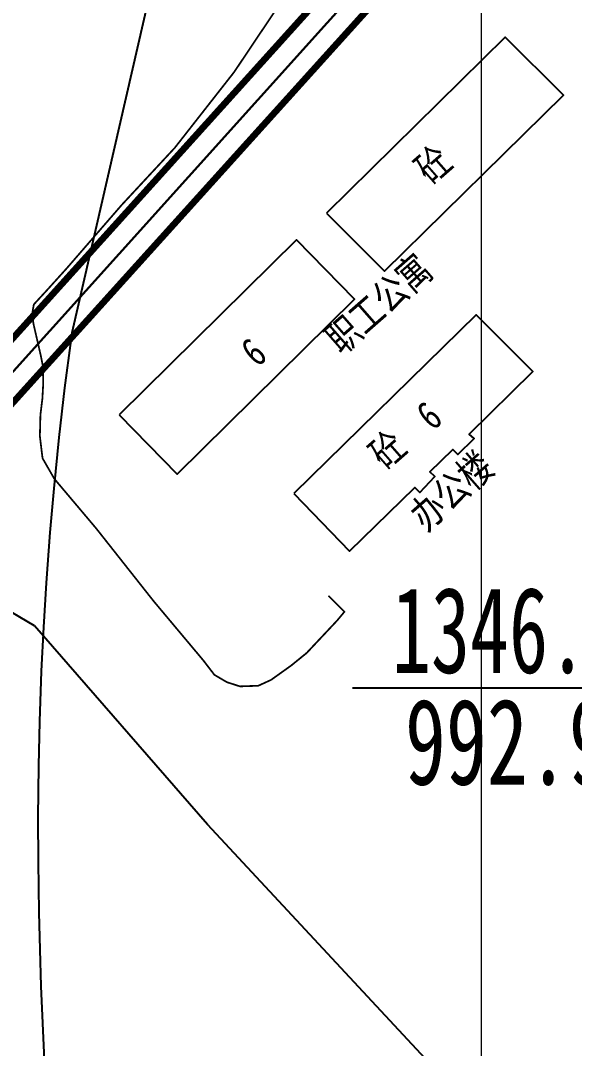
# Model space of a CAD drawing. Header units: millimetres. Extents: x 37412591 to 74834139, y 4258245 to 8527567.
# Drawn here: x 37414392.8 to 37414521.6, y 4261245.5 to 4261484.6 of the extents above; entities that cross this region are included whole.
import ezdxf
from ezdxf.enums import TextEntityAlignment as Align

# ---------------------------------------------------------------- set-up
doc = ezdxf.new("R2010")
doc.units = ezdxf.units.MM
doc.linetypes.add('小虚线', pattern=[3.5, 2, -1.5])
for name, color, linetype in [('6号煤底板等高线', 7, 'Continuous'), ('DLSS', 4, 'Continuous'), ('JMD', 6, 'Continuous'), ('PUB_TEXT', 7, 'Continuous'), ('保护煤柱', 4, 'FENCELINE1'), ('钻孔', 7, 'Continuous')]:
    doc.layers.add(name, color=color, linetype=linetype)
doc.layers.add('保安煤柱线', color=1, linetype='线圈线（保安煤柱线） ----0-----0----0-----0----0-----0--', lineweight=30)
doc.styles.get("Standard").update_dxf_attribs({"font": 'simfang.ttf', "width": 0.6667})
doc.styles.add('标准', font='SimSun.ttf', dxfattribs={"width": 0.667})
doc.styles.add('样三', font='simfang.ttf', dxfattribs={"width": 0.7})
doc.linetypes.add('FENCELINE1', pattern='A,6.35,-2.54,[133,ltypeshp.shx,S=2.54,R=0,X=-2.54,Y=0],-2.54,25.4', length=36.83)
doc.linetypes.add('线圈线（保安煤柱线） ----0-----0----0-----0----0-----0--', pattern='A,14.5,-2,[133,ltypeshp.shx,S=0.5,R=0,X=0,Y=0],-3,25.4', length=44.9)

msp = doc.modelspace()

# ---------------------------------------------------------------- linework, layer by layer
at = {"linetype": 'ByBlock', "lineweight": 20}
msp.add_line((37414500, 4258300.88, 4910.12), (37414500, 4263462.94, 4910.12), dxfattribs=at)
at = {"color": 13, "ltscale": 0.001}
for p, q in [((37414396.07, 4261343.82, 6205.79), (37414359.36, 4261365.15, 6205.79)), ((37414436.26, 4261297.59, 6205.79), (37414396.07, 4261343.82, 6205.79)), ((37414615.43, 4261104.95, 6205.79), (37414436.26, 4261297.59, 6205.79))]:
    msp.add_line(p, q, dxfattribs=at)
at = {"color": 1, "lineweight": 100, "ltscale": 10, "elevation": 1295.67}
msp.add_lwpolyline([(37413633.92, 4261260.19), (37413509.14, 4261408.06), (37414990.14, 4262673.74), (37415123.6, 4262517.44), (37414883.13, 4262194.51), (37414963.55, 4262099.32), (37414980.5, 4261829.13), (37414834.97, 4261709.37), (37414754.59, 4261757.6), (37414557.63, 4261595.53), (37414091.19, 4261078.21), (37413948.29, 4261167.05), (37413786.59, 4261178.42), (37413633.92, 4261260.19)], dxfattribs=at)
at = {"color": 3, "lineweight": 100, "ltscale": 10}
msp.add_polyline3d([(37413501.52, 4261401.53, 0), (37413627.52, 4261252.28, 1276.58), (37413783.75, 4261168.59, 1276.58), (37413945.12, 4261157.25, 1276.58), (37414093.01, 4261065.3, 20.79), (37414564.56, 4261588.28, -1731.01), (37414755.49, 4261745.4, 0), (37414835.87, 4261697.17, 0), (37414990.8, 4261824.65, 0), (37414973.33, 4262103.25, 0)], dxfattribs=at)
at = {"layer": '6号煤底板等高线', "elevation": 3681.95}
msp.add_lwpolyline([(37414398.48, 4261241.05), (37414397.98, 4261251.35), (37414397.63, 4261259.93), (37414397.34, 4261268.51), (37414397.12, 4261277.1), (37414396.95, 4261288.85), (37414396.92, 4261299.16), (37414397.04, 4261311.19), (37414397.28, 4261321.49), (37414397.7, 4261333.21), (37414398.19, 4261343.5), (37414398.82, 4261353.76), (37414399.69, 4261365.48), (37414400.6, 4261375.75), (37414401.8, 4261387.58), (37414403.12, 4261399.12), (37414404.54, 4261410.16), (37414404.8, 4261411.99), (37414435.4, 4261545.4)], dxfattribs=at)
at = {"layer": 'DLSS', "linetype": 'Continuous', "const_width": 0.4, "elevation": 3568.18, "flags": 128}
for points in [[(37414452.22, 4261487.2), (37414442.46, 4261472.63), (37414428.65, 4261454.99), (37414416.29, 4261441.68), (37414403.51, 4261426.93), (37414398.82, 4261421.74), (37414395.89, 4261418.56), (37414395.51, 4261416.43), (37414395.8, 4261414.05), (37414397.47, 4261406.8), (37414397.95, 4261404.42), (37414398.08, 4261400.36), (37414397.88, 4261396.66), (37414397.42, 4261392.9), (37414397.29, 4261387.92), (37414397.91, 4261382.77), (37414400.66, 4261377.98), (37414410.37, 4261366.47), (37414423.76, 4261349.51), (37414435.29, 4261335.74), (37414437.87, 4261332.38), (37414440.77, 4261330.68), (37414443.82, 4261329.7), (37414448.06, 4261329.85), (37414451.01, 4261331.19), (37414455.72, 4261334.55), (37414459.34, 4261337.5), (37414466.42, 4261345.04), (37414468.1, 4261347.07), (37414464.37, 4261350.77)], [(37414452.23, 4261487.2), (37414442.47, 4261472.62), (37414428.66, 4261454.99), (37414416.3, 4261441.67), (37414403.52, 4261426.93), (37414398.83, 4261421.74), (37414395.89, 4261418.55), (37414395.52, 4261416.42), (37414395.81, 4261414.04), (37414397.48, 4261406.79), (37414397.96, 4261404.42), (37414398.09, 4261400.35), (37414397.89, 4261396.65), (37414397.43, 4261392.89), (37414397.3, 4261387.91), (37414397.92, 4261382.77), (37414400.67, 4261377.98), (37414410.38, 4261366.46), (37414423.76, 4261349.51), (37414435.3, 4261335.74), (37414437.88, 4261332.38), (37414440.78, 4261330.67), (37414443.83, 4261329.69), (37414448.07, 4261329.84), (37414451.02, 4261331.19), (37414455.73, 4261334.55), (37414459.35, 4261337.49), (37414466.43, 4261345.04), (37414468.11, 4261347.07), (37414464.38, 4261350.76)]]:
    msp.add_lwpolyline(points, dxfattribs=at)
at = {"layer": 'JMD', "linetype": 'Continuous', "elevation": 3568.18, "flags": 128}
for points in [[(37414463.91, 4261439.79), (37414477.44, 4261426.26), (37414518.99, 4261467.22), (37414505.46, 4261480.75)], [(37414415.72, 4261392.88), (37414429.2, 4261379.06), (37414470.43, 4261419.75), (37414456.95, 4261433.57)], [(37414456.37, 4261374.58), (37414469.28, 4261361.17), (37414484.44, 4261375.97), (37414485.66, 4261374.78), (37414489.09, 4261378.49), (37414487.97, 4261379.59), (37414493.31, 4261384.79), (37414494.43, 4261383.63), (37414498.26, 4261387.34), (37414497.11, 4261388.34), (37414511.88, 4261402.92), (37414498.69, 4261416.15)]]:
    msp.add_lwpolyline(points, close=True, dxfattribs=at)
at = {"layer": '保安煤柱线', "color": 1, "linetype": 'FENCELINE1', "lineweight": 30, "ltscale": 2, "elevation": 1289.33}
msp.add_lwpolyline([(37413502.02, 4261408.57), (37413630.72, 4261256.24), (37413785.17, 4261173.5), (37413935.59, 4261162.93), (37413947.94, 4261162.06), (37414092.62, 4261071.24), (37414560.8, 4261591.67), (37414755.04, 4261751.5), (37414835.42, 4261703.27), (37414985.64, 4261826.89), (37414968.44, 4262101.28), (37414889.51, 4262194.71), (37415128.42, 4262515.55), (37414990.7, 4262680.78)], dxfattribs=at)
at = {"layer": '钻孔', "linetype": 'Continuous', "elevation": 4910.12}
msp.add_lwpolyline([(37414560.31, 4261329.29), (37414469.94, 4261329.29)], dxfattribs=at)

# ---------------------------------------------------------------- texts
at = {"layer": 'PUB_TEXT', "style": '样三', "width": 0.7}
msp.add_text('992.94', height=20, dxfattribs=at).set_placement((37414482.16, 4261306.84, 3681.95))
at = {"layer": '保护煤柱', "color": 0, "linetype": '小虚线', "ltscale": 0.01, "style": '标准', "width": 0.78}
for s, height, p in [('砼', 6.8, (37414491.45, 4261453.51, 3568.18)), ('职工公寓', 6.804, (37414486.92, 4261428.25, 3568.18)), ('砼', 6.8, (37414480.85, 4261387.16, 4104.96)), ('办公楼', 6.804, (37414501.18, 4261382.38, 3568.18))]:
    msp.add_text(s, height=height, rotation=41.1866, dxfattribs=at).set_placement(p, align=Align.MIDDLE_RIGHT)
for p in [(37414445.57, 4261406.32, 3568.18), (37414486.37, 4261391.54, 3568.18)]:
    msp.add_text('6', height=6.8, rotation=41.1866, dxfattribs=at).set_placement(p, align=Align.MIDDLE_LEFT)
at = {"layer": '钻孔', "color": 1, "insert": (37414479.15, 4261352.82, 6565.02), "char_height": 20, "width": 80.8922, "attachment_point": 1}
msp.add_mtext('1346.27', dxfattribs=at)

doc.saveas('drawing.dxf')
